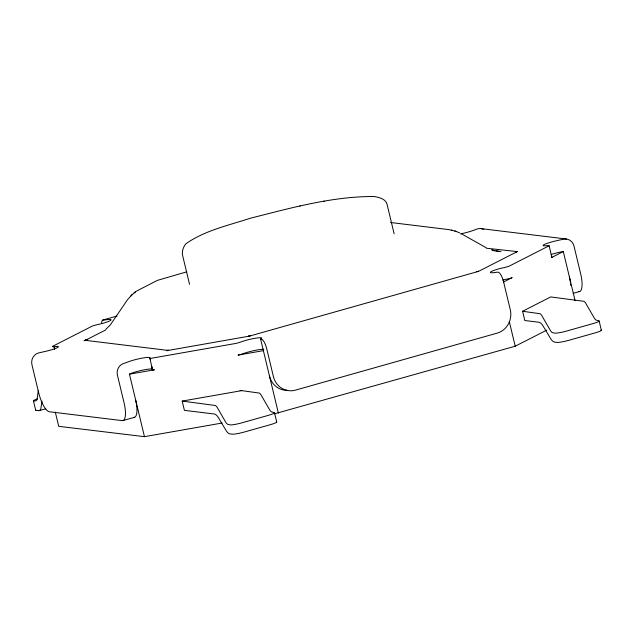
<?xml version="1.0" encoding="UTF-8"?>
<svg xmlns="http://www.w3.org/2000/svg" width="633" height="633" viewBox="0 0 633 633"><rect width="100%" height="100%" fill="white"/><g stroke="black" fill="none" stroke-linecap="round" stroke-linejoin="round"><path stroke-width="0.95" d="M38.265 390.854L37.038 399.344A21.047 6.488 74.2 0 1 36.144 400.721L33.984 401.116A9.59 1.171 -13.5 0 1 37.648 398.837M41.976 401.187L40.844 408.791A21.047 6.488 74.2 0 1 39.95 410.168L38.89 410.69L36.208 410.374A9.59 1.171 -13.5 0 1 35.852 409.812M222.096 423.034L144.459 436.667L129.456 374.174L154.436 369.783A3.917 0.475 -13.5 0 1 152.403 369.917L149.815 357.653L149.127 357.416A12.715 1.551 -13.5 0 0 128.04 361.91L123.965 363.366A9.59 9.052 -83.1 0 0 117.406 375.108L124.076 402.881A19.188 5.919 74.2 0 1 122.209 420.629L49.358 411.751A19.188 5.919 74.2 0 1 38.597 392.468L31.927 364.687A9.59 9.052 -83.1 0 1 38.486 352.953L43.827 351.75A12.715 1.551 -13.5 0 0 57.666 346.37L54.011 346.56L54.652 349.226L54.066 346.552A3.869 0.475 -13.5 0 1 52.729 346.251L92.07 326.193A3.925 0.475 -13.5 0 1 95.037 325.22L102.934 323.297A12.715 1.551 -13.5 0 0 111.107 319.942A12.715 1.551 -13.5 0 0 104.026 320.1L103.234 320.005A9.59 2.959 74.2 0 0 101.597 323.51M152.371 369.925L151.952 366.562M186.798 271.818L157.372 280.379L136.277 291.22L132.083 294.677L127.581 299.623L110.356 324.871L105.98 329.2M130.865 295.864L131.363 295.382M131.561 295.184L132.083 294.677M134.892 292.264L135.517 291.773M134.141 292.865L134.75 292.383M167.199 350.302L166.701 350.69L249.394 336.123L478.54 271.359L517.303 251.602L486.286 248.199M105.806 329.896L85.938 340.016L87.647 339.391L84.173 340.633L87.409 340.079L85.811 340.396L167.088 350.302L166.701 350.69L168.433 350.191A4.296 0.522 -13.5 0 1 167.207 350.302M129.456 374.174L130.817 373.478A12.715 1.551 -13.5 0 1 144.031 369.87A12.715 1.551 -13.5 0 1 152.593 369.229M503.623 281.97L512.16 277.618A3.917 0.475 -13.5 0 1 509.454 278.52L507.69 278.931A12.715 1.551 -13.5 0 0 502.847 280.087M575.112 300.754L563.299 251.554L551.533 257.552A3.917 0.475 -13.5 0 0 551.826 257.354M522.605 311.262L550.726 296.932L584.014 301.332A14.512 4.471 74.2 0 1 585.525 302.891L594.569 318.526A14.512 4.471 74.2 0 0 596.072 320.084L598.581 320.733A9.59 1.171 -13.5 0 1 592.955 323.605L566.614 331.051A9.59 1.171 -13.5 0 1 554.674 333.148L552.166 332.499A14.512 4.471 74.2 0 1 550.663 330.94L541.619 315.297A14.512 4.471 74.2 0 0 540.107 313.739L522.605 311.262L524.828 320.52L539.166 322.268L540.732 323.123A21.047 6.488 74.2 0 1 542.354 324.8L551.208 339.565A21.047 6.488 74.2 0 0 552.831 341.242L554.207 342.065L556.898 342.406A9.59 1.171 -13.5 0 0 568.838 340.309L595.178 332.863A9.59 1.171 -13.5 0 0 601.026 330.03M274.5 413.824L515.215 346.204L546.754 330.125M102.768 320.061L116.994 316.041M39.246 410.619L45.79 408.776M123.142 420.518L134.615 417.282M573.166 293.324L579.733 291.473M394.137 233.814L387.024 204.182C385.592 198.715 379.072 197.536 374.356 196.491C332.333 196.333 291.227 207.893 250.771 218.132L250.177 218.298C228.355 225.427 204.95 230.396 185.88 243.776C183.42 246.728 181.908 250.874 182.439 254.735L189.552 284.359M323.495 201.389L324.381 201.223M299.836 206.01L300.248 205.931M563.299 251.554L560.403 252.061A12.715 1.551 -13.5 0 0 551.145 254.506M263.383 350.65L238.016 355.105A3.917 0.475 -13.5 0 0 241.395 354.29L242.732 353.823A12.715 1.551 -13.5 0 1 263.834 349.329M276.384 421.792A9.59 1.171 -13.5 0 1 270.544 424.616L244.196 432.062A9.59 1.171 -13.5 0 1 232.256 434.159L229.573 433.819L228.189 433.004A21.047 6.488 74.2 0 1 226.567 431.318L217.72 416.561A21.047 6.488 74.2 0 0 216.09 414.876L214.532 414.029L184.401 410.358L182.177 401.093L241.869 390.608M144.459 436.667L58.711 426.325L55.293 412.083M481.08 228.624L566.527 239.037M390.593 222.507L448.75 229.597L455.238 231.108M493.17 250.621L500.988 251.578M149.625 358.349A3.917 0.475 -13.5 0 0 151.651 358.215L235.239 343.537A3.917 0.475 -13.5 0 0 238.617 342.714L245.224 340.53A12.715 1.551 -13.5 0 1 258.565 337.808A12.715 1.551 -13.5 0 1 260.606 339.074L261.366 339.169A9.59 2.959 74.2 0 1 266.746 348.815L273.409 376.588A19.188 18.104 -83.1 0 0 295.421 390.142L497.142 333.132A19.188 18.104 -83.1 0 0 510.261 309.648L503.591 281.875A9.59 2.959 74.2 0 0 498.211 272.23L497.427 272.135A12.715 1.551 -13.5 0 1 490.346 272.293A12.715 1.551 -13.5 0 1 498.519 268.938L506.685 266.952A3.917 0.475 -13.5 0 0 509.391 266.042L548.748 245.976A3.917 0.475 -13.5 0 0 548.605 245.58L543.787 245.865A12.715 1.551 -13.5 0 1 557.626 240.493L562.998 239.282A9.59 9.052 -83.1 0 1 573.996 246.055L580.667 273.828A19.188 5.919 74.2 0 1 578.799 291.576M269.468 376.105L269.492 376.113A19.188 18.096 -83.1 0 0 287.279 390.308M240.026 390.387L259.38 393.085A14.512 4.471 74.2 0 1 260.883 394.644L269.927 410.287A14.512 4.471 74.2 0 0 271.43 411.846L273.939 412.494A9.59 1.171 -13.5 0 1 268.321 415.359L241.972 422.804A9.59 1.171 -13.5 0 1 230.032 424.901L227.524 424.252A14.512 4.471 74.2 0 1 226.021 422.694L216.977 407.051A14.512 4.471 74.2 0 0 215.473 405.5L182.177 401.093M499.144 251.348L495.963 250.842M451.345 230.056L452.097 230.23M492.664 250.122L494.634 250.581M491.509 249.806L493.036 250.209M455.752 231.282L459.748 232.912M454.85 230.974L456.084 231.385M461.346 233.751L485.97 247.622M599.127 320.978L601.35 330.236M549.088 245.699L551.865 257.275M509.28 321.517L515.215 346.204M260.606 339.074L278.385 413.143M274.485 412.732L276.708 421.989M149.815 357.653L150.243 359.433M33.438 400.879L35.662 410.137M460.492 233.87A12.715 1.551 -13.5 0 0 473.706 230.262L477.543 228.869A9.59 9.052 -83.1 0 1 483.786 229.47M569.407 277.017A19.188 5.919 74.2 0 1 570.475 282.698M570.634 284.043A19.188 5.919 74.2 0 1 570.744 285.333M551.612 257.164A3.917 0.475 -13.5 0 1 551.857 257.307M135.565 399.637A19.188 5.934 74.2 0 1 133.674 417.384M87.409 339.541L87.338 339.589A8.989 1.092 -13.5 0 0 87.204 340L84.173 340.633L87.409 339.541M250.462 335.64L248.587 336.076A4.368 0.53 -13.5 0 0 250.462 335.64M517.303 251.602L515.689 252.061A4.328 0.53 -13.5 0 0 515.745 251.799L517.303 251.602M478.54 271.359L476.72 271.699A4.328 0.53 -13.5 0 0 478.121 271.209L478.54 271.359"/></g></svg>
